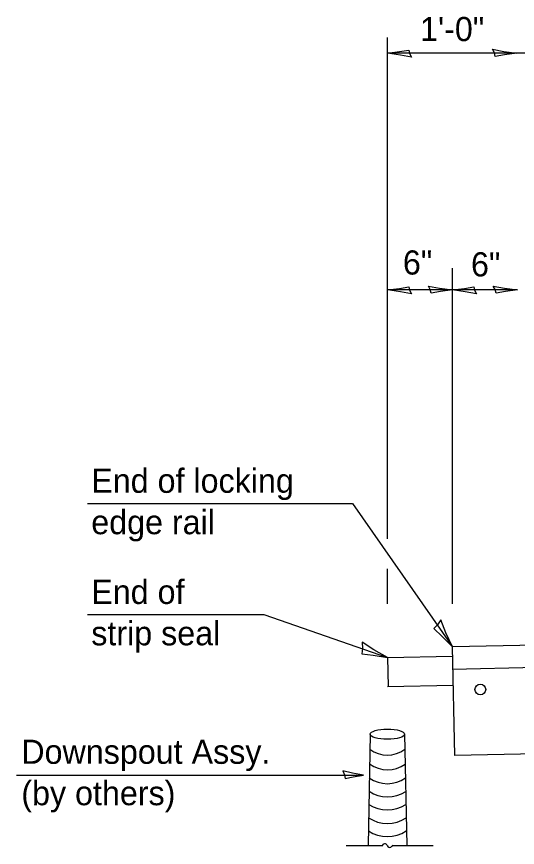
# Model space of a CAD drawing. Extents: x 2147229 to 2147909, y 2146681 to 2147121.
# Drawn here: x 2147609.5 to 2147658, y 2146761.8 to 2146842.1 of the extents above; entities that cross this region are included whole.
import ezdxf

# ---------------------------------------------------------------- set-up
doc = ezdxf.new("R2010")
doc.units = 0
for name, color, linetype in [('Bridge_Design Steel Hidden', 7, 'Continuous'), ('Bridge_Dimensions and Text', 7, 'Continuous'), ('Bridge_Miscellaneous', 7, 'Continuous')]:
    doc.layers.add(name, color=color, linetype=linetype)

msp = doc.modelspace()

# ---------------------------------------------------------------- linework, layer by layer
at = {"layer": 'Bridge_Design Steel Hidden'}
for p, q in [((2147660.28, 2146781.372), (2147651.712, 2146781.194)), ((2147651.93, 2146770.693), (2147651.712, 2146781.194)), ((2147645.427, 2146780.171), (2147651.73, 2146780.302)), ((2147645.427, 2146780.171), (2147645.486, 2146777.371)), ((2147660.372, 2146779.204), (2147651.712, 2146779.023)), ((2147645.427, 2146777.37), (2147651.788, 2146777.503)), ((2147667.276, 2146771.012), (2147651.93, 2146770.693))]:
    msp.add_line(p, q, dxfattribs=at)
msp.add_circle((2147654.406, 2146777.083), 0.521, dxfattribs=at)
at = {"layer": 'Bridge_Dimensions and Text'}
for p, q in [((2147645.427, 2146791.646), (2147645.427, 2146840.12)), ((2147657.927, 2146838.585), (2147645.427, 2146838.585)), ((2147666.858, 2146838.585), (2147657.927, 2146838.585)), ((2147651.712, 2146785.35), (2147651.712, 2146817.824)), ((2147651.712, 2146815.702), (2147645.427, 2146815.702)), ((2147657.996, 2146815.702), (2147651.712, 2146815.702)), ((2147616.399, 2146795.077), (2147642.034, 2146795.077)), ((2147642.034, 2146795.077), (2147651.712, 2146781.194)), ((2147645.427, 2146785.35), (2147645.427, 2146788.758)), ((2147616.399, 2146784.335), (2147633.459, 2146784.335)), ((2147633.459, 2146784.335), (2147645.427, 2146780.171)), ((2147609.538, 2146768.804), (2147643.098, 2146768.804))]:
    msp.add_line(p, q, dxfattribs=at)
for points in [[(2147647.759, 2146838.204), (2147646.67, 2146838.406), (2147645.427, 2146838.585), (2147646.593, 2146838.742), (2147647.497, 2146838.888), (2147647.569, 2146838.552)], [(2147655.595, 2146838.966), (2147656.684, 2146838.764), (2147657.927, 2146838.585), (2147656.762, 2146838.428), (2147655.858, 2146838.282), (2147655.785, 2146838.618)], [(2147647.759, 2146815.322), (2147646.67, 2146815.523), (2147645.427, 2146815.702), (2147646.593, 2146815.86), (2147647.497, 2146816.006), (2147647.569, 2146815.67)], [(2147649.379, 2146816.083), (2147650.468, 2146815.882), (2147651.712, 2146815.702), (2147650.546, 2146815.545), (2147649.642, 2146815.399), (2147649.57, 2146815.735)], [(2147654.044, 2146815.322), (2147652.955, 2146815.523), (2147651.712, 2146815.702), (2147652.877, 2146815.86), (2147653.781, 2146816.006), (2147653.853, 2146815.67)], [(2147655.664, 2146816.083), (2147656.753, 2146815.882), (2147657.996, 2146815.702), (2147656.83, 2146815.545), (2147655.926, 2146815.399), (2147655.854, 2146815.735)], [(2147650.591, 2146783.825), (2147650.28, 2146783.331), (2147649.907, 2146782.964), (2147650.712, 2146782.204), (2147651.712, 2146781.194), (2147651.08, 2146782.575)], [(2147642.976, 2146781.644), (2147643.014, 2146781.061), (2147642.928, 2146780.545), (2147644.025, 2146780.402), (2147645.427, 2146780.171), (2147644.106, 2146780.918)], [(2147641.098, 2146769.223), (2147641.261, 2146768.838), (2147641.324, 2146768.47), (2147642.098, 2146768.631), (2147643.098, 2146768.804), (2147642.031, 2146768.998)]]:
    msp.add_lwpolyline(points, close=True, dxfattribs=at)
at = {"layer": 'Bridge_Miscellaneous'}
for p, q in [((2147643.746, 2146772.763), (2147643.549, 2146762.021)), ((2147647.086, 2146772.763), (2147647.284, 2146761.999)), ((2147641.433, 2146761.999), (2147644.929, 2146761.999)), ((2147645.901, 2146761.999), (2147649.839, 2146761.999))]:
    msp.add_line(p, q, dxfattribs=at)
for centre, radius, start, end in [((2147645.423, 2146773.526), 2.783, 232.25795, 307.37347), ((2147645.421, 2146772.259), 2.938, 233.98468, 305.79112), ((2147645.42, 2146770.978), 2.999, 234.27628, 305.55938), ((2147645.419, 2146769.901), 3.198, 236.30129, 303.56825), ((2147645.42, 2146768.915), 3.464, 238.71204, 301.20959), ((2147645.417, 2146767.422), 3.291, 236.45051, 303.42588), ((2147645.414, 2146766.251), 3.384, 237.07788, 302.77201), ((2147645.167, 2146761.914), 0.253, 19.65608, 176.18286), ((2147645.636, 2146762.06), 0.239, 194.81762, 299.68043), ((2147645.554, 2146762.198), 0.4, 300.17893, 342.50145)]:
    msp.add_arc(centre, radius, start, end, dxfattribs=at)
msp.add_ellipse((2147645.416, 2146772.763), major_axis=(1.67, 0), ratio=0.293294, dxfattribs=at)

# ---------------------------------------------------------------- texts
at = {"layer": 'Bridge_Dimensions and Text'}
for s, p in [('1\'-0"', (2147648.577, 2146839.76)), ('6"', (2147646.917, 2146817.195)), ('6"', (2147653.507, 2146817.015)), ('End of locking', (2147616.763, 2146796.094)), ('edge rail', (2147616.763, 2146792.094)), ('End of', (2147616.763, 2146785.352)), ('strip seal', (2147616.763, 2146781.352)), ('Downspout Assy.', (2147609.993, 2146769.898)), ('(by others)', (2147609.993, 2146765.898))]:
    msp.add_text(s, height=2.3334, dxfattribs=at).set_placement(p)

doc.saveas('drawing.dxf')
